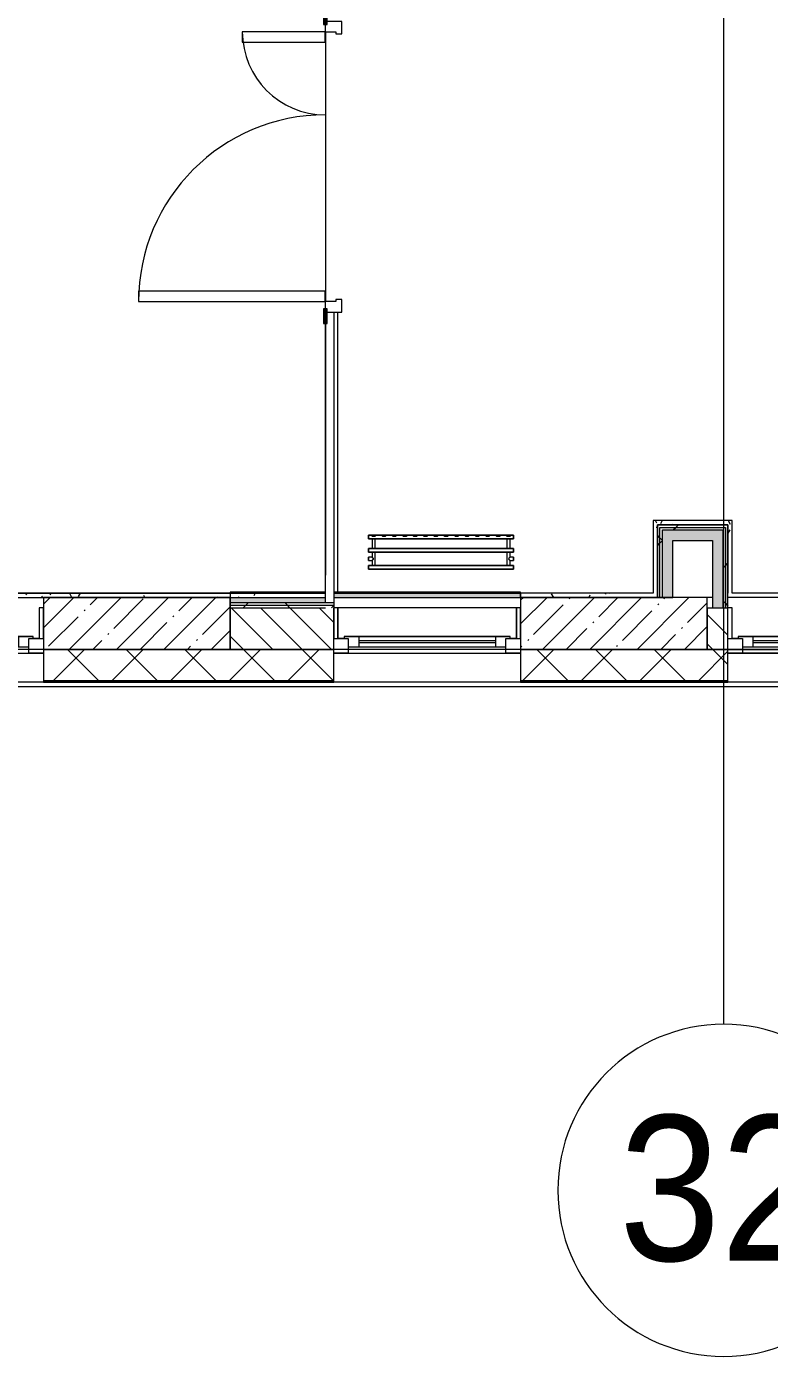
# Model space of a CAD drawing. Header units: millimetres. Extents: x -1113 to 415037, y -3642 to 354837.
# Drawn here: x 117914 to 121495, y -3642 to 2764 of the extents above; entities that cross this region are included whole.
import ezdxf

# ---------------------------------------------------------------- set-up
doc = ezdxf.new("R2010")
doc.units = ezdxf.units.MM
for name, color, linetype, lineweight, true_color in [('A-DOOR-1', 7, 'Continuous', 5, 0xc0c0c0), ('A-DOOR-FRAM-1', 7, 'Continuous', 5, 0xc0c0c0), ('A-WALL-1', 9, 'Continuous', 5, 0x808080), ('A-WALL-FNSH-1', 9, 'Continuous', 5, 0x808080), ('M-EQPM-1', 7, 'Continuous', 9, 0xb2b2b2)]:
    doc.layers.add(name, color=color, linetype=linetype, lineweight=lineweight, true_color=true_color)
for name, color, linetype, lineweight in [('A-FLOR', 7, 'Continuous', 9), ('A-GLAZ', 7, 'Continuous', 9), ('A-GLAZ-1', 7, 'Continuous', 5), ('A-WALL', 7, 'Continuous', 5), ('I-WALL', 7, 'Continuous', 5), ('S-COLS', 7, 'Continuous', 9), ('S-COLS-1', 7, 'Continuous', 5), ('Оси', 7, 'Continuous', 9), ('Оси-1', 7, 'Continuous', 20)]:
    doc.layers.add(name, color=color, linetype=linetype, lineweight=lineweight)
doc.styles.add('Arial', font='arial.ttf', dxfattribs={"width": 0.9, "height": 700})
pattern_1 = [(45, (64.7, -136.06), (-114.04925, 114.04925), []), (45, (178.75, -136.06), (-114.04925, 114.04925), [201.612, -40.322, 6.706, -33.617])]
pattern_2 = [(0, (64.7, -136.06), (243.84, 60.96), [20.117, -162.763, 20.117, -162.763, -975.36]), (0, (64.7, -136.06), (243.84, 60.96), [-365.76, 20.117, -345.643, 20.117, -162.763, -426.72]), (0, (64.7, -136.06), (243.84, 60.96), [-914.4, 20.117, -101.803, 20.117, -284.683]), (120, (156.14, -105.58), (-174.71291, 180.691634), [20.117, -162.763, 20.117, -162.763, -975.36]), (120, (156.14, -105.58), (-174.71291, 180.691634), [-365.76, 20.117, -345.643, 20.117, -162.763, -426.72]), (120, (156.14, -105.58), (-174.71291, 180.691634), [-914.4, 20.117, -101.803, 20.117, -284.683]), (240, (186.62, 16.34), (-69.12709, -241.651634), [20.117, -162.763, 20.117, -162.763, -975.36]), (240, (186.62, 16.34), (-69.12709, -241.651634), [-365.76, 20.117, -345.643, 20.117, -162.763, -426.72]), (240, (186.62, 16.34), (-69.12709, -241.651634), [-914.4, 20.117, -101.803, 20.117, -284.683])]
pattern_3 = [(45, (64.7, -136.06), (-212.132, 212.132), []), (135, (64.7, -136.06), (-212.132, -212.132), [])]

# ---------------------------------------------------------------- blocks, each defined once
blk = doc.blocks.new('120_Окно_СКБ_1Ст - 120_Окно_СКБ_1Ст 900х2500_h_ с форточкой-22876038-Объем проектирования 1 этажа')
at = {"layer": 'A-GLAZ'}
for p, q in [((-450, -127), (-450, -57)), ((-450, -57), (-380, -57)), ((-380, -57), (-380, -127)), ((380, -127), (380, -57)), ((380, -57), (450, -57)), ((450, -57), (450, -127)), ((-380, -127), (-450, -127)), ((-380, -127), (-400, -127)), ((-400, -127), (-400, -137)), ((380, -87), (-380, -87)), ((-380, -87), (-380, -127)), ((-330, -137), (-330, -87)), ((330, -137), (330, -87)), ((380, -127), (380, -87)), ((450, -127), (380, -127)), ((400, -127), (380, -127)), ((400, -137), (400, -127)), ((-400, -137), (400, -137)), ((400, -137), (-400, -137))]:
    blk.add_line(p, q, dxfattribs=at)
at = {"layer": 'A-GLAZ-1'}
for p, q in [((450, -57), (-450, -57)), ((-430, -127), (-400, -127)), ((-330, -107), (330, -107)), ((330, -117), (-330, -117)), ((400, -127), (430, -127))]:
    blk.add_line(p, q, dxfattribs=at)
blk = doc.blocks.new('120_Окно_СКБ_2Ст_Фрамуга сверху - 120_Окно_СКБ_2Ст_2300х2500_h_ ДОО-19727959-Объем проектирования 1 этажа')
at = {"layer": 'A-GLAZ'}
for p, q in [((-1150, -127), (-1150, -57)), ((-1150, -57), (-1080, -57)), ((-1080, -57), (-1080, -127)), ((520, -127), (520, -57)), ((520, -57), (590, -57)), ((590, -57), (590, -127)), ((1080, -127), (1080, -57)), ((1080, -57), (1150, -57)), ((1150, -57), (1150, -127)), ((-1080, -127), (-1150, -127)), ((-1080, -127), (-1100, -127)), ((-1100, -127), (-1100, -137)), ((520, -87), (-1080, -87)), ((-1080, -87), (-1080, -127)), ((-1030, -137), (-1030, -87)), ((470, -137), (470, -87)), ((520, -127), (520, -87)), ((590, -127), (520, -127)), ((540, -127), (520, -127)), ((540, -137), (540, -127)), ((590, -127), (570, -127)), ((570, -127), (570, -137)), ((1080, -87), (590, -87)), ((590, -87), (590, -127)), ((640, -137), (640, -87)), ((1030, -137), (1030, -87)), ((1080, -127), (1080, -87)), ((1150, -127), (1080, -127)), ((1100, -127), (1080, -127)), ((1100, -137), (1100, -127)), ((-1100, -137), (540, -137)), ((540, -137), (-1100, -137)), ((570, -137), (1100, -137)), ((1100, -137), (570, -137))]:
    blk.add_line(p, q, dxfattribs=at)
at = {"layer": 'A-GLAZ-1'}
for p, q in [((1150, -57), (-1150, -57)), ((-1080, -57), (1080, -57)), ((-1130, -127), (-1100, -127)), ((-1030, -107), (470, -107)), ((470, -117), (-1030, -117)), ((540, -127), (570, -127)), ((540, -127), (570, -127)), ((640, -107), (1030, -107)), ((1030, -117), (640, -117)), ((1100, -127), (1130, -127))]:
    blk.add_line(p, q, dxfattribs=at)
blk = doc.blocks.new('120_Окно_СКБ_1Ст - 120_Окно_СКБ_1Ст 900х2500_h_ с форточкой-V71-Объем проектирования 1 этажа')
at = {"layer": 'A-GLAZ'}
for p, q in [((-450, -127), (-450, -57)), ((-450, -57), (-380, -57)), ((-380, -57), (-380, -127)), ((380, -127), (380, -57)), ((380, -57), (450, -57)), ((450, -57), (450, -127)), ((-380, -127), (-450, -127)), ((-380, -127), (-400, -127)), ((-400, -127), (-400, -137)), ((380, -87), (-380, -87)), ((-380, -87), (-380, -127)), ((-330, -137), (-330, -87)), ((330, -137), (330, -87)), ((380, -127), (380, -87)), ((450, -127), (380, -127)), ((400, -127), (380, -127)), ((400, -137), (400, -127)), ((-400, -137), (400, -137)), ((400, -137), (-400, -137))]:
    blk.add_line(p, q, dxfattribs=at)
at = {"layer": 'A-GLAZ-1'}
for p, q in [((450, -57), (-450, -57)), ((-430, -127), (-400, -127)), ((-330, -107), (330, -107)), ((330, -117), (-330, -117)), ((400, -127), (430, -127))]:
    blk.add_line(p, q, dxfattribs=at)
blk = doc.blocks.new('110_Дверь_СКБ_2Ст - Д-5_п__в составе перегородки _не входит в спец__-32680960-Объем проектирования 1 этажа')
at = {"layer": 'A-DOOR-1'}
for p, q in [((-637.5, 900.5), (-637.5, 0.5)), ((-587.5, 900.5), (-637.5, 900.5)), ((-587.5, 0.5), (-587.5, 900.5)), ((662.5, 400.5), (612.5, 400.5)), ((612.5, 400.5), (612.5, 0.5)), ((662.5, 0.5), (662.5, 400.5)), ((-637.5, 0.5), (-587.5, 0.5)), ((612.5, 0.5), (662.5, 0.5))]:
    blk.add_line(p, q, dxfattribs=at)
for centre, radius, start, end in [((-637.5, 0.5), 900, 0, 90), ((662.5, 0.5), 400, 90, 180)]:
    blk.add_arc(centre, radius, start, end, dxfattribs=at)
at = {"layer": 'A-DOOR-FRAM-1'}
for p, q in [((-672.5, 8.5), (-742.5, 8.5)), ((-742.5, 8.5), (-742.5, 0.5)), ((-742.5, 0.5), (-672.5, 0.5)), ((-637.5, 0.5), (-687.5, 0.5)), ((-687.5, 0.5), (-687.5, -79.5)), ((-672.5, 0.5), (-687.5, 0.5)), ((-687.5, 0.5), (-687.5, -0.5)), ((-672.5, 0.5), (-672.5, 8.5)), ((-672.5, -0.5), (-672.5, 0.5)), ((-637.5, -49.5), (-637.5, 0.5)), ((662.5, 0.5), (662.5, -49.5)), ((712.5, 0.5), (662.5, 0.5)), ((767.5, 8.5), (697.5, 8.5)), ((697.5, 8.5), (697.5, 0.5)), ((712.5, 0.5), (697.5, 0.5)), ((697.5, 0.5), (697.5, -0.5)), ((697.5, 0.5), (767.5, 0.5)), ((712.5, -79.5), (712.5, 0.5)), ((712.5, -0.5), (712.5, 0.5)), ((767.5, 0.5), (767.5, 8.5)), ((-672.5, -0.5), (-742.5, -0.5)), ((-742.5, -0.5), (-742.5, -8.5)), ((-742.5, -8.5), (-672.5, -8.5)), ((-687.5, -0.5), (-672.5, -0.5)), ((-672.5, -8.5), (-672.5, -0.5)), ((-627.5, -49.5), (-637.5, -49.5)), ((-627.5, -79.5), (-627.5, -49.5)), ((662.5, -49.5), (652.5, -49.5)), ((652.5, -49.5), (652.5, -79.5)), ((697.5, -0.5), (712.5, -0.5)), ((767.5, -0.5), (697.5, -0.5)), ((697.5, -0.5), (697.5, -8.5)), ((697.5, -8.5), (767.5, -8.5)), ((767.5, -8.5), (767.5, -0.5)), ((-687.5, -79.5), (-627.5, -79.5)), ((652.5, -79.5), (712.5, -79.5))]:
    blk.add_line(p, q, dxfattribs=at)
blk = doc.blocks.new('radiator_prado_classic_z_tip_30_po exemplyaru - Classic Z Тип 30-300-V239-Объем проектирования 1 этажа')
at = {"layer": 'M-EQPM-1'}
for p, q in [((0, 228), (0, 210)), ((700, 228), (0, 228)), ((0, 210), (0, 228)), ((0, 228), (12.5, 228)), ((0, 210), (700, 210)), ((17.8, 210), (0, 210)), ((12.5, 228), (37.5, 228)), ((37.5, 228), (12.5, 228)), ((12.5, 228), (37.5, 228)), ((12.5, 228), (17.5, 223)), ((12.5, 228), (17.5, 223)), ((32.5, 223), (17.5, 223)), ((17.5, 223), (32.5, 223)), ((17.5, 210), (17.5, 164)), ((17.5, 210), (17.5, 164)), ((17.8, 210), (17.5, 210)), ((17.5, 210), (17.8, 210)), ((17.8, 210), (17.5, 210)), ((17.5, 210), (32.5, 210)), ((32.2, 210), (17.8, 210)), ((17.8, 210), (32.2, 210)), ((32.2, 210), (17.8, 210)), ((32.5, 210), (32.2, 210)), ((32.2, 210), (32.5, 210)), ((32.5, 210), (32.2, 210)), ((667.8, 210), (32.2, 210)), ((32.5, 223), (37.5, 228)), ((37.5, 228), (32.5, 223)), ((32.5, 164), (32.5, 210)), ((32.5, 164), (32.5, 210)), ((37.5, 228), (62.5, 228)), ((62.5, 228), (87.5, 228)), ((87.5, 228), (62.5, 228)), ((62.5, 228), (87.5, 228)), ((62.5, 228), (67.5, 223)), ((62.5, 228), (67.5, 223)), ((82.5, 223), (67.5, 223)), ((67.5, 223), (82.5, 223)), ((82.5, 223), (87.5, 228)), ((87.5, 228), (82.5, 223)), ((87.5, 228), (112.5, 228)), ((112.5, 228), (137.5, 228)), ((137.5, 228), (112.5, 228)), ((112.5, 228), (137.5, 228)), ((112.5, 228), (117.5, 223)), ((112.5, 228), (117.5, 223)), ((132.5, 223), (117.5, 223)), ((117.5, 223), (132.5, 223)), ((132.5, 223), (137.5, 228)), ((137.5, 228), (132.5, 223)), ((137.5, 228), (162.5, 228)), ((162.5, 228), (187.5, 228)), ((187.5, 228), (162.5, 228)), ((162.5, 228), (187.5, 228)), ((162.5, 228), (167.5, 223)), ((162.5, 228), (167.5, 223)), ((182.5, 223), (167.5, 223)), ((167.5, 223), (182.5, 223)), ((182.5, 223), (187.5, 228)), ((187.5, 228), (182.5, 223)), ((187.5, 228), (212.5, 228)), ((212.5, 228), (237.5, 228)), ((237.5, 228), (212.5, 228)), ((212.5, 228), (237.5, 228)), ((212.5, 228), (217.5, 223)), ((212.5, 228), (217.5, 223)), ((232.5, 223), (217.5, 223)), ((217.5, 223), (232.5, 223)), ((232.5, 223), (237.5, 228)), ((237.5, 228), (232.5, 223)), ((237.5, 228), (262.5, 228)), ((262.5, 228), (287.5, 228)), ((287.5, 228), (262.5, 228)), ((262.5, 228), (287.5, 228)), ((262.5, 228), (267.5, 223)), ((262.5, 228), (267.5, 223)), ((282.5, 223), (267.5, 223)), ((267.5, 223), (282.5, 223)), ((282.5, 223), (287.5, 228)), ((287.5, 228), (282.5, 223)), ((287.5, 228), (312.5, 228)), ((312.5, 228), (337.5, 228)), ((337.5, 228), (312.5, 228)), ((312.5, 228), (337.5, 228)), ((312.5, 228), (317.5, 223)), ((312.5, 228), (317.5, 223)), ((332.5, 223), (317.5, 223)), ((317.5, 223), (332.5, 223)), ((332.5, 223), (337.5, 228)), ((337.5, 228), (332.5, 223)), ((337.5, 228), (362.5, 228)), ((362.5, 228), (387.5, 228)), ((387.5, 228), (362.5, 228)), ((362.5, 228), (387.5, 228)), ((362.5, 228), (367.5, 223)), ((362.5, 228), (367.5, 223)), ((382.5, 223), (367.5, 223)), ((367.5, 223), (382.5, 223)), ((382.5, 223), (387.5, 228)), ((387.5, 228), (382.5, 223)), ((387.5, 228), (412.5, 228)), ((412.5, 228), (437.5, 228)), ((437.5, 228), (412.5, 228)), ((412.5, 228), (437.5, 228)), ((412.5, 228), (417.5, 223)), ((412.5, 228), (417.5, 223)), ((432.5, 223), (417.5, 223)), ((417.5, 223), (432.5, 223)), ((432.5, 223), (437.5, 228)), ((437.5, 228), (432.5, 223)), ((437.5, 228), (462.5, 228)), ((462.5, 228), (487.5, 228)), ((487.5, 228), (462.5, 228)), ((462.5, 228), (487.5, 228)), ((462.5, 228), (467.5, 223)), ((462.5, 228), (467.5, 223)), ((482.5, 223), (467.5, 223)), ((467.5, 223), (482.5, 223)), ((482.5, 223), (487.5, 228)), ((487.5, 228), (482.5, 223)), ((487.5, 228), (512.5, 228)), ((512.5, 228), (537.5, 228)), ((537.5, 228), (512.5, 228)), ((512.5, 228), (537.5, 228)), ((512.5, 228), (517.5, 223)), ((512.5, 228), (517.5, 223)), ((532.5, 223), (517.5, 223)), ((517.5, 223), (532.5, 223)), ((532.5, 223), (537.5, 228)), ((537.5, 228), (532.5, 223)), ((537.5, 228), (562.5, 228)), ((562.5, 228), (587.5, 228)), ((587.5, 228), (562.5, 228)), ((562.5, 228), (587.5, 228)), ((562.5, 228), (567.5, 223)), ((562.5, 228), (567.5, 223)), ((582.5, 223), (567.5, 223)), ((567.5, 223), (582.5, 223)), ((582.5, 223), (587.5, 228)), ((587.5, 228), (582.5, 223)), ((587.5, 228), (611.6, 228)), ((612.5, 228), (637.5, 228)), ((637.5, 228), (612.5, 228)), ((612.5, 228), (637.5, 228)), ((612.5, 228), (617.5, 223)), ((612.5, 228), (617.5, 223)), ((632.5, 223), (617.5, 223)), ((617.5, 223), (632.5, 223)), ((632.5, 223), (637.5, 228)), ((637.5, 228), (632.5, 223)), ((637.5, 228), (662.5, 228)), ((662.5, 228), (687.5, 228)), ((687.5, 228), (662.5, 228)), ((662.5, 228), (687.5, 228)), ((662.5, 228), (667.5, 223)), ((662.5, 228), (667.5, 223)), ((682.5, 223), (667.5, 223)), ((667.5, 223), (682.5, 223)), ((667.5, 210), (667.5, 164)), ((667.5, 210), (667.5, 164)), ((667.8, 210), (667.5, 210)), ((667.5, 210), (682.5, 210)), ((667.8, 210), (667.5, 210)), ((667.5, 210), (667.8, 210)), ((682.2, 210), (667.8, 210)), ((682.2, 210), (667.8, 210)), ((667.8, 210), (682.2, 210)), ((682.5, 210), (682.2, 210)), ((682.5, 210), (682.2, 210)), ((682.2, 210), (682.5, 210)), ((700, 210), (682.2, 210)), ((682.5, 223), (687.5, 228)), ((687.5, 228), (682.5, 223)), ((682.5, 164), (682.5, 210)), ((682.5, 164), (682.5, 210)), ((687.5, 228), (700, 228)), ((700, 210), (700, 228)), ((700, 228), (700, 210)), ((700, 164), (0, 164)), ((0, 164), (0, 146)), ((0, 146), (0, 164)), ((0, 164), (17.8, 164)), ((0, 146), (700, 146)), ((18.5, 146), (0, 146)), ((17.8, 164), (17.5, 164)), ((17.5, 164), (17.8, 164)), ((17.8, 164), (17.5, 164)), ((17.5, 164), (32.5, 164)), ((17.5, 146), (17.5, 121.5)), ((17.5, 146), (17.5, 121.5)), ((17.5, 146), (18.5, 146)), ((18.5, 146), (17.5, 146)), ((17.5, 146), (18.5, 146)), ((32.5, 146), (17.5, 146)), ((32.2, 164), (17.8, 164)), ((17.8, 164), (32.2, 164)), ((32.2, 164), (17.8, 164)), ((18.5, 146), (32.2, 146)), ((32.2, 146), (18.5, 146)), ((18.5, 146), (32.2, 146)), ((32.5, 164), (32.2, 164)), ((32.2, 164), (32.5, 164)), ((32.5, 164), (32.2, 164)), ((32.2, 164), (667.8, 164)), ((32.2, 146), (32.5, 146)), ((32.5, 146), (32.2, 146)), ((32.2, 146), (32.5, 146)), ((667.8, 146), (32.2, 146)), ((32.5, 82), (32.5, 146)), ((32.5, 82), (32.5, 146)), ((667.8, 164), (667.5, 164)), ((667.5, 164), (682.5, 164)), ((667.8, 164), (667.5, 164)), ((667.5, 164), (667.8, 164)), ((667.5, 146), (667.5, 82)), ((667.5, 146), (667.5, 82)), ((667.5, 146), (667.8, 146)), ((682.5, 146), (667.5, 146)), ((667.5, 146), (667.8, 146)), ((667.8, 146), (667.5, 146)), ((682.2, 164), (667.8, 164)), ((682.2, 164), (667.8, 164)), ((667.8, 164), (682.2, 164)), ((667.8, 146), (681.5, 146)), ((667.8, 146), (681.5, 146)), ((681.5, 146), (667.8, 146)), ((681.5, 146), (682.5, 146)), ((681.5, 146), (682.5, 146)), ((682.5, 146), (681.5, 146)), ((700, 146), (681.5, 146)), ((682.5, 164), (682.2, 164)), ((682.5, 164), (682.2, 164)), ((682.2, 164), (682.5, 164)), ((682.2, 164), (700, 164)), ((682.5, 121.5), (682.5, 146)), ((682.5, 121.5), (682.5, 146)), ((700, 146), (700, 164)), ((700, 164), (700, 146)), ((17.5, 121.5), (0, 121.5)), ((17.5, 121.5), (0, 121.5)), ((0, 121.5), (0, 120.5)), ((0, 106.5), (0, 121.5)), ((0, 120.5), (0, 107.5)), ((0, 120.5), (0, 119.3)), ((0, 114), (0, 120.5)), ((0, 120.5), (0, 120.5)), ((0, 119.3), (0, 117.8)), ((0, 117.8), (0, 114)), ((0, 114), (0, 110.3)), ((0, 107.5), (0, 114)), ((0, 110.3), (0, 108.7)), ((0, 108.7), (0, 107.5)), ((0, 107.5), (0, 106.5)), ((0, 107.5), (0, 107.5)), ((0, 106.5), (17.5, 106.5)), ((0, 106.5), (17.5, 106.5)), ((700, 82), (0, 82)), ((0, 82), (0, 64)), ((0, 64), (0, 82)), ((0, 82), (18.5, 82)), ((17.5, 106.5), (17.5, 82)), ((17.5, 106.5), (17.5, 82)), ((18.5, 82), (17.5, 82)), ((17.5, 82), (18.5, 82)), ((18.5, 82), (17.5, 82)), ((17.5, 82), (32.5, 82)), ((32.2, 82), (18.5, 82)), ((18.5, 82), (32.2, 82)), ((32.2, 82), (18.5, 82)), ((32.5, 82), (32.2, 82)), ((32.2, 82), (32.5, 82)), ((32.5, 82), (32.2, 82)), ((32.2, 82), (667.8, 82)), ((667.8, 82), (667.5, 82)), ((667.5, 82), (682.5, 82)), ((667.8, 82), (667.5, 82)), ((667.5, 82), (667.8, 82)), ((681.5, 82), (667.8, 82)), ((681.5, 82), (667.8, 82)), ((667.8, 82), (681.5, 82)), ((682.5, 82), (681.5, 82)), ((682.5, 82), (681.5, 82)), ((681.5, 82), (682.5, 82)), ((681.5, 82), (700, 82)), ((700, 121.5), (682.5, 121.5)), ((700, 121.5), (682.5, 121.5)), ((682.5, 82), (682.5, 106.5)), ((682.5, 106.5), (700, 106.5)), ((682.5, 82), (682.5, 106.5)), ((682.5, 106.5), (700, 106.5)), ((700, 121.5), (700, 106.5)), ((700, 120.5), (700, 121.5)), ((700, 121.5), (700, 120.5)), ((700, 120.5), (700, 121.5)), ((700, 107.5), (700, 120.5)), ((700, 120.5), (700, 107.5)), ((700, 107.5), (700, 120.5)), ((700, 106.5), (700, 107.5)), ((700, 107.5), (700, 106.5)), ((700, 106.5), (700, 107.5)), ((700, 64), (700, 82)), ((700, 82), (700, 64)), ((700, 64), (0, 64)), ((0, 64), (700, 64))]:
    blk.add_line(p, q, dxfattribs=at)
for points, knots in [([(18.5, 120.5), (18.4, 120.6), (18.3, 120.7), (18.1, 120.9), (17.9, 121.1), (17.8, 121.2), (17.7, 121.3), (17.5, 121.5), (17.5, 121.5), (17.5, 121.5)], [0.7142857, 0.7142857, 0.7142857, 0.7142857, 0.75, 0.7857143, 0.8214286, 0.8571429, 0.8928571, 0.9285714, 1, 1, 1, 1]), ([(17.5, 121.5), (17.5, 121.5), (17.5, 121.5), (17.7, 121.3), (17.8, 121.2), (17.9, 121.1), (18.1, 120.9), (18.3, 120.7), (18.4, 120.6), (18.5, 120.5)], [0, 0, 0, 0, 0.0714286, 0.1071429, 0.1428571, 0.1785714, 0.2142857, 0.25, 0.2857143, 0.2857143, 0.2857143, 0.2857143]), ([(17.5, 121.5), (17.5, 121.5), (17.5, 121.5), (17.7, 121.3), (17.8, 121.2), (17.9, 121.1), (18.1, 120.9), (18.3, 120.7), (18.4, 120.6), (18.5, 120.5)], [0, 0, 0, 0, 0.0714286, 0.1071429, 0.1428571, 0.1785714, 0.2142857, 0.25, 0.2857143, 0.2857143, 0.2857143, 0.2857143]), ([(25, 114), (24.5, 114.5), (23.6, 115.4), (22.4, 116.6), (21.6, 117.4), (21.1, 117.9), (20.8, 118.2), (20.5, 118.5), (20.2, 118.8), (19.8, 119.1), (19.6, 119.4), (19.3, 119.7), (19, 120), (18.7, 120.3), (18.5, 120.5), (18.3, 120.7), (18.1, 120.9), (17.9, 121.1), (17.8, 121.2), (17.7, 121.3), (17.5, 121.5), (17.5, 121.5), (17.5, 121.5)], [0, 0, 0, 0, 0.142857, 0.285714, 0.357143, 0.392857, 0.428571, 0.464286, 0.5, 0.535714, 0.571429, 0.607143, 0.642857, 0.678571, 0.714286, 0.75, 0.785714, 0.821429, 0.857143, 0.892857, 0.928571, 1, 1, 1, 1]), ([(17.5, 106.5), (17.5, 106.5), (17.5, 106.5), (17.7, 106.7), (17.8, 106.8), (17.9, 106.9), (18.1, 107.1), (18.3, 107.3), (18.5, 107.5), (18.7, 107.7), (19, 108), (19.3, 108.3), (19.6, 108.6), (19.8, 108.9), (20.3, 109.3), (20.7, 109.7), (21.1, 110.1), (21.6, 110.6), (22.4, 111.4), (23.6, 112.6), (24.5, 113.5), (25, 114)], [0, 0, 0, 0, 0.071429, 0.107143, 0.142857, 0.178571, 0.214286, 0.25, 0.285714, 0.321429, 0.357143, 0.392857, 0.428571, 0.464286, 0.5, 0.571429, 0.607143, 0.642857, 0.714286, 0.857143, 1, 1, 1, 1]), ([(17.5, 106.5), (17.5, 106.5), (17.5, 106.5), (17.7, 106.7), (17.8, 106.8), (17.9, 106.9), (18.1, 107.1), (18.3, 107.3), (18.4, 107.4), (18.5, 107.5)], [0, 0, 0, 0, 0.0714286, 0.1071429, 0.1428571, 0.1785714, 0.2142857, 0.25, 0.2857143, 0.2857143, 0.2857143, 0.2857143]), ([(18.5, 107.5), (18.4, 107.4), (18.3, 107.3), (18.1, 107.1), (17.9, 106.9), (17.8, 106.8), (17.7, 106.7), (17.5, 106.5), (17.5, 106.5), (17.5, 106.5)], [0.7142857, 0.7142857, 0.7142857, 0.7142857, 0.75, 0.7857143, 0.8214286, 0.8571429, 0.8928571, 0.9285714, 1, 1, 1, 1]), ([(18.5, 107.5), (18.4, 107.4), (18.3, 107.3), (18.1, 107.1), (17.9, 106.9), (17.8, 106.8), (17.7, 106.7), (17.5, 106.5), (17.5, 106.5), (17.5, 106.5)], [0.7142857, 0.7142857, 0.7142857, 0.7142857, 0.75, 0.7857143, 0.8214286, 0.8571429, 0.8928571, 0.9285714, 1, 1, 1, 1]), ([(22.1, 116.9), (21.9, 117.1), (21.6, 117.4), (21.1, 117.9), (20.8, 118.2), (20.5, 118.5), (20.2, 118.8), (19.9, 119.2), (19.7, 119.3), (19.6, 119.4)], [0.2857143, 0.2857143, 0.2857143, 0.2857143, 0.3571429, 0.3928571, 0.4285714, 0.4642857, 0.5, 0.5357143, 0.5714286, 0.5714286, 0.5714286, 0.5714286]), ([(19.6, 119.4), (19.7, 119.3), (19.9, 119.2), (20.3, 118.7), (20.7, 118.3), (21.1, 117.9), (21.6, 117.4), (21.9, 117.1), (22.1, 116.9)], [0.4285714, 0.4285714, 0.4285714, 0.4285714, 0.4642857, 0.5, 0.5714286, 0.6071429, 0.6428571, 0.7142857, 0.7142857, 0.7142857, 0.7142857]), ([(19.6, 119.4), (19.7, 119.3), (19.8, 119.1), (20.3, 118.7), (20.7, 118.3), (21.1, 117.9), (21.6, 117.4), (21.9, 117.1), (22.1, 116.9)], [0.4285714, 0.4285714, 0.4285714, 0.4285714, 0.4642857, 0.5, 0.5714286, 0.6071429, 0.6428571, 0.7142857, 0.7142857, 0.7142857, 0.7142857]), ([(19.6, 108.6), (19.7, 108.7), (19.9, 108.8), (20.3, 109.3), (20.7, 109.7), (21.1, 110.1), (21.6, 110.6), (21.9, 110.9), (22.1, 111.1)], [0.4285714, 0.4285714, 0.4285714, 0.4285714, 0.4642857, 0.5, 0.5714286, 0.6071429, 0.6428571, 0.7142857, 0.7142857, 0.7142857, 0.7142857]), ([(22.1, 111.1), (21.9, 110.9), (21.6, 110.6), (21.1, 110.1), (20.8, 109.8), (20.5, 109.5), (20.2, 109.2), (19.9, 108.8), (19.7, 108.7), (19.6, 108.6)], [0.2857143, 0.2857143, 0.2857143, 0.2857143, 0.3571429, 0.3928571, 0.4285714, 0.4642857, 0.5, 0.5357143, 0.5714286, 0.5714286, 0.5714286, 0.5714286]), ([(22.1, 111.1), (21.9, 110.9), (21.6, 110.6), (21.1, 110.1), (20.8, 109.8), (20.5, 109.5), (20.2, 109.2), (19.8, 108.9), (19.7, 108.7), (19.6, 108.6)], [0.2857143, 0.2857143, 0.2857143, 0.2857143, 0.3571429, 0.3928571, 0.4285714, 0.4642857, 0.5, 0.5357143, 0.5714286, 0.5714286, 0.5714286, 0.5714286]), ([(675, 114), (675.5, 114.5), (676.4, 115.4), (677.6, 116.6), (678.4, 117.4), (678.9, 117.9), (679.2, 118.2), (679.5, 118.5), (679.8, 118.8), (680.1, 119.2), (680.4, 119.4), (680.7, 119.7), (681, 120), (681.3, 120.3), (681.5, 120.5), (681.7, 120.7), (681.9, 120.9), (682.1, 121.1), (682.2, 121.2), (682.3, 121.3), (682.5, 121.5), (682.5, 121.5), (682.5, 121.5)], [0, 0, 0, 0, 0.142857, 0.285714, 0.357143, 0.392857, 0.428571, 0.464286, 0.5, 0.535714, 0.571429, 0.607143, 0.642857, 0.678571, 0.714286, 0.75, 0.785714, 0.821429, 0.857143, 0.892857, 0.928571, 1, 1, 1, 1]), ([(682.5, 106.5), (682.5, 106.5), (682.5, 106.5), (682.3, 106.7), (682.2, 106.8), (682.1, 106.9), (681.9, 107.1), (681.7, 107.3), (681.5, 107.5), (681.3, 107.7), (681, 108), (680.7, 108.3), (680.4, 108.6), (680.1, 108.8), (679.7, 109.3), (679.3, 109.7), (678.9, 110.1), (678.4, 110.6), (677.6, 111.4), (676.4, 112.6), (675.5, 113.5), (675, 114)], [0, 0, 0, 0, 0.071429, 0.107143, 0.142857, 0.178571, 0.214286, 0.25, 0.285714, 0.321429, 0.357143, 0.392857, 0.428571, 0.464286, 0.5, 0.571429, 0.607143, 0.642857, 0.714286, 0.857143, 1, 1, 1, 1]), ([(680.4, 119.4), (680.3, 119.3), (680.1, 119.2), (679.7, 118.7), (679.3, 118.3), (678.9, 117.9), (678.4, 117.4), (678.1, 117.1), (677.9, 116.9)], [0.4285714, 0.4285714, 0.4285714, 0.4285714, 0.4642857, 0.5, 0.5714286, 0.6071429, 0.6428571, 0.7142857, 0.7142857, 0.7142857, 0.7142857]), ([(680.4, 119.4), (680.3, 119.3), (680.1, 119.2), (679.7, 118.7), (679.3, 118.3), (678.9, 117.9), (678.4, 117.4), (678.1, 117.1), (677.9, 116.9)], [0.4285714, 0.4285714, 0.4285714, 0.4285714, 0.4642857, 0.5, 0.5714286, 0.6071429, 0.6428571, 0.7142857, 0.7142857, 0.7142857, 0.7142857]), ([(677.9, 116.9), (678.1, 117.1), (678.4, 117.4), (678.9, 117.9), (679.2, 118.2), (679.5, 118.5), (679.8, 118.8), (680.1, 119.2), (680.3, 119.3), (680.4, 119.4)], [0.2857143, 0.2857143, 0.2857143, 0.2857143, 0.3571429, 0.3928571, 0.4285714, 0.4642857, 0.5, 0.5357143, 0.5714286, 0.5714286, 0.5714286, 0.5714286]), ([(677.9, 111.1), (678.1, 110.9), (678.4, 110.6), (678.9, 110.1), (679.2, 109.8), (679.5, 109.5), (679.8, 109.2), (680.1, 108.8), (680.3, 108.7), (680.4, 108.6)], [0.2857143, 0.2857143, 0.2857143, 0.2857143, 0.3571429, 0.3928571, 0.4285714, 0.4642857, 0.5, 0.5357143, 0.5714286, 0.5714286, 0.5714286, 0.5714286]), ([(677.9, 111.1), (678.1, 110.9), (678.4, 110.6), (678.9, 110.1), (679.2, 109.8), (679.5, 109.5), (679.8, 109.2), (680.1, 108.8), (680.3, 108.7), (680.4, 108.6)], [0.2857143, 0.2857143, 0.2857143, 0.2857143, 0.3571429, 0.3928571, 0.4285714, 0.4642857, 0.5, 0.5357143, 0.5714286, 0.5714286, 0.5714286, 0.5714286]), ([(680.4, 108.6), (680.3, 108.7), (680.1, 108.8), (679.7, 109.3), (679.3, 109.7), (678.9, 110.1), (678.4, 110.6), (678.1, 110.9), (677.9, 111.1)], [0.4285714, 0.4285714, 0.4285714, 0.4285714, 0.4642857, 0.5, 0.5714286, 0.6071429, 0.6428571, 0.7142857, 0.7142857, 0.7142857, 0.7142857]), ([(682.5, 121.5), (682.5, 121.5), (682.5, 121.5), (682.3, 121.3), (682.2, 121.2), (682.1, 121.1), (681.9, 120.9), (681.7, 120.7), (681.6, 120.6), (681.5, 120.5)], [0, 0, 0, 0, 0.0714286, 0.1071429, 0.1428571, 0.1785714, 0.2142857, 0.25, 0.2857143, 0.2857143, 0.2857143, 0.2857143]), ([(682.5, 121.5), (682.5, 121.5), (682.5, 121.5), (682.3, 121.3), (682.2, 121.2), (682.1, 121.1), (681.9, 120.9), (681.7, 120.7), (681.6, 120.6), (681.5, 120.5)], [0, 0, 0, 0, 0.0714286, 0.1071429, 0.1428571, 0.1785714, 0.2142857, 0.25, 0.2857143, 0.2857143, 0.2857143, 0.2857143]), ([(681.5, 120.5), (681.6, 120.6), (681.7, 120.7), (681.9, 120.9), (682.1, 121.1), (682.2, 121.2), (682.3, 121.3), (682.5, 121.5), (682.5, 121.5), (682.5, 121.5)], [0.7142857, 0.7142857, 0.7142857, 0.7142857, 0.75, 0.7857143, 0.8214286, 0.8571429, 0.8928571, 0.9285714, 1, 1, 1, 1]), ([(681.5, 107.5), (681.6, 107.4), (681.7, 107.3), (681.9, 107.1), (682.1, 106.9), (682.2, 106.8), (682.3, 106.7), (682.5, 106.5), (682.5, 106.5), (682.5, 106.5)], [0.7142857, 0.7142857, 0.7142857, 0.7142857, 0.75, 0.7857143, 0.8214286, 0.8571429, 0.8928571, 0.9285714, 1, 1, 1, 1]), ([(681.5, 107.5), (681.6, 107.4), (681.7, 107.3), (681.9, 107.1), (682.1, 106.9), (682.2, 106.8), (682.3, 106.7), (682.5, 106.5), (682.5, 106.5), (682.5, 106.5)], [0.7142857, 0.7142857, 0.7142857, 0.7142857, 0.75, 0.7857143, 0.8214286, 0.8571429, 0.8928571, 0.9285714, 1, 1, 1, 1]), ([(682.5, 106.5), (682.5, 106.5), (682.5, 106.5), (682.3, 106.7), (682.2, 106.8), (682.1, 106.9), (681.9, 107.1), (681.7, 107.3), (681.6, 107.4), (681.5, 107.5)], [0, 0, 0, 0, 0.0714286, 0.1071429, 0.1428571, 0.1785714, 0.2142857, 0.25, 0.2857143, 0.2857143, 0.2857143, 0.2857143])]:
    blk.add_open_spline(points, degree=3, knots=knots, dxfattribs=at)
for points in [[(19.6, 119.4), (19.5, 119.5), (19.3, 119.7), (19, 120), (18.7, 120.3), (18.6, 120.4), (18.5, 120.5)], [(18.5, 120.5), (18.6, 120.4), (18.7, 120.3), (19, 120), (19.3, 119.7), (19.5, 119.5), (19.6, 119.4)], [(18.5, 120.5), (18.6, 120.4), (18.7, 120.3), (19, 120), (19.3, 119.7), (19.5, 119.5), (19.6, 119.4)], [(18.5, 107.5), (18.6, 107.6), (18.7, 107.7), (19, 108), (19.3, 108.3), (19.5, 108.5), (19.6, 108.6)], [(19.6, 108.6), (19.5, 108.5), (19.3, 108.3), (19, 108), (18.7, 107.7), (18.6, 107.6), (18.5, 107.5)], [(19.6, 108.6), (19.5, 108.5), (19.3, 108.3), (19, 108), (18.7, 107.7), (18.6, 107.6), (18.5, 107.5)], [(25, 114), (24.5, 114.5), (23.6, 115.4), (22.6, 116.4), (22.1, 116.9)], [(22.1, 116.9), (22.6, 116.4), (23.6, 115.4), (24.5, 114.5), (25, 114)], [(22.1, 116.9), (22.6, 116.4), (23.6, 115.4), (24.5, 114.5), (25, 114)], [(22.1, 111.1), (22.6, 111.6), (23.6, 112.6), (24.5, 113.5), (25, 114)], [(25, 114), (24.5, 113.5), (23.6, 112.6), (22.6, 111.6), (22.1, 111.1)], [(25, 114), (24.5, 113.5), (23.6, 112.6), (22.6, 111.6), (22.1, 111.1)], [(677.9, 116.9), (677.4, 116.4), (676.4, 115.4), (675.5, 114.5), (675, 114)], [(677.9, 116.9), (677.4, 116.4), (676.4, 115.4), (675.5, 114.5), (675, 114)], [(675, 114), (675.5, 114.5), (676.4, 115.4), (677.4, 116.4), (677.9, 116.9)], [(675, 114), (675.5, 113.5), (676.4, 112.6), (677.4, 111.6), (677.9, 111.1)], [(675, 114), (675.5, 113.5), (676.4, 112.6), (677.4, 111.6), (677.9, 111.1)], [(677.9, 111.1), (677.4, 111.6), (676.4, 112.6), (675.5, 113.5), (675, 114)], [(681.5, 120.5), (681.4, 120.4), (681.3, 120.3), (681, 120), (680.7, 119.7), (680.5, 119.5), (680.4, 119.4)], [(681.5, 120.5), (681.4, 120.4), (681.3, 120.3), (681, 120), (680.7, 119.7), (680.5, 119.5), (680.4, 119.4)], [(680.4, 119.4), (680.5, 119.5), (680.7, 119.7), (681, 120), (681.3, 120.3), (681.4, 120.4), (681.5, 120.5)], [(680.4, 108.6), (680.5, 108.5), (680.7, 108.3), (681, 108), (681.3, 107.7), (681.4, 107.6), (681.5, 107.5)], [(680.4, 108.6), (680.5, 108.5), (680.7, 108.3), (681, 108), (681.3, 107.7), (681.4, 107.6), (681.5, 107.5)], [(681.5, 107.5), (681.4, 107.6), (681.3, 107.7), (681, 108), (680.7, 108.3), (680.5, 108.5), (680.4, 108.6)]]:
    blk.add_open_spline(points, degree=3, dxfattribs=at)
blk = doc.blocks.new('Ось сетки - D8-29747960-Объем проектирования 1 этажа')
at = {"layer": 'Оси-1'}
for start, end in [(360, 180), (180, 360)]:
    blk.add_arc((0, 0), 4, start, end, dxfattribs=at)

msp = doc.modelspace()

# ---------------------------------------------------------------- hatches: boundary and pattern name
at = {"layer": 'A-WALL'}
h = msp.add_hatch(dxfattribs=at)
h.set_pattern_fill('FP_2', color=256, style=0, pattern_type=2)
h.set_pattern_definition([(135, (64.7, -136.06), (-70.71068, -70.71068), [])])
h.paths.add_polyline_path([(110794.7, -236.1), (111694.7, -236.1), (111694.7, -36.1), (110794.7, -36.1), (110794.7, -191.1)])
h.paths.add_polyline_path([(119394.7, -236.1), (119394.7, -36.1), (118894.7, -36.1), (118894.7, -236.1)])
h.paths.add_polyline_path([(117094.7, -236.1), (117094.7, -36.1), (116044.7, -36.1), (116044.7, -236.1)])
h.paths.add_polyline_path([(113494.7, -236.1), (113744.7, -236.1), (113744.7, -36.1), (113494.7, -36.1), (113494.7, -143.3)])
h.paths.add_polyline_path([(91994.7, -236.1), (92794.7, -236.1), (92794.7, -36.1), (91994.7, -36.1), (91994.7, -204.5)])
h.paths.add_polyline_path([(94594.7, -236.1), (94844.7, -236.1), (94844.7, -36.1), (94594.7, -36.1), (94594.7, -143.3)])
h.paths.add_polyline_path([(97169.7, -236.1), (98169.7, -236.1), (98169.7, -36.1), (97169.7, -36.1), (97169.7, -143.3)])
h.paths.add_polyline_path([(123794.7, -236.1), (123794.7, -36.1), (123594.7, -36.1), (123594.7, -236.1)])
h.paths.add_polyline_path([(109719.7, -236.1), (109894.7, -236.1), (109894.7, -36.1), (109544.7, -36.1), (109544.7, -236.1), (109634.7, -236.1)])
h.paths.add_polyline_path([(121194.7, -236.1), (121294.7, -236.1), (121294.7, -36.1), (121194.7, -36.1), (121194.7, -147)])
h.paths.add_polyline_path([(100894.7, -236.1), (101794.7, -236.1), (101794.7, -36.1), (100894.7, -36.1), (100894.7, -143.3)])
h.paths.add_polyline_path([(102694.7, -236.1), (102944.7, -236.1), (102944.7, -36.1), (102694.7, -36.1), (102694.7, -143.3)])
h.paths.add_polyline_path([(105244.7, -236.1), (106294.7, -236.1), (106294.7, -36.1), (105244.7, -36.1), (105244.7, -163.9)])
h = msp.add_hatch(dxfattribs=at)
h.set_pattern_fill('FP_24', color=256, style=0, pattern_type=2)
h.set_pattern_definition([(45, (64.7, -136.06), (-141.42136, 141.42136), []), (135, (64.7, -136.06), (-141.42136, -141.42136), [])])
h.paths.add_polyline_path([(89274.7, -386.1), (91094.7, -386.1), (91094.7, -236.1), (89274.7, -236.1)])
h.paths.add_polyline_path([(123594.7, -386.1), (125144.7, -386.1), (125144.7, -236.1), (123594.7, -236.1), (123594.7, -254.1)])
h.paths.add_polyline_path([(121194.7, -386.1), (121294.7, -386.1), (121294.7, -236.1), (120294.7, -236.1), (120294.7, -386.1)])
h.paths.add_polyline_path([(116044.7, -386.1), (117094.7, -386.1), (117094.7, -236.1), (116044.7, -236.1)])
h.paths.add_polyline_path([(117994.7, -386.1), (119394.7, -386.1), (119394.7, -236.1), (117994.7, -236.1)])
h.paths.add_polyline_path([(113744.7, -386.1), (113744.7, -236.1), (112594.7, -236.1), (112594.7, -386.1), (113494.7, -386.1)])
h.paths.add_polyline_path([(109544.7, -386.1), (109894.7, -386.1), (109894.7, -236.1), (109544.7, -236.1)])
h.paths.add_polyline_path([(110794.7, -386.1), (111694.7, -386.1), (111694.7, -236.1), (110794.7, -236.1)])
h.paths.add_polyline_path([(107194.7, -386.1), (108094.7, -386.1), (108094.7, -236.1), (107194.7, -236.1)])
h.paths.add_polyline_path([(105244.7, -386.1), (106294.7, -386.1), (106294.7, -236.1), (105244.7, -236.1)])
h.paths.add_polyline_path([(100894.7, -386.1), (102944.7, -386.1), (102944.7, -236.1), (100894.7, -236.1), (100894.7, -346.6)])
h.paths.add_polyline_path([(99094.7, -386.1), (99994.7, -386.1), (99994.7, -236.1), (99094.7, -236.1), (99094.7, -329.3)])
h.paths.add_polyline_path([(97144.7, -386.1), (98194.7, -386.1), (98194.7, -236.1), (97144.7, -236.1), (97144.7, -310.5)])
h.paths.add_polyline_path([(94642.8, -386.1), (94844.7, -386.1), (94844.7, -236.1), (93694.7, -236.1), (93694.7, -386.1)])
h.paths.add_polyline_path([(92794.7, -386.1), (92794.7, -236.1), (91994.7, -236.1), (91994.7, -386.1), (92579.8, -386.1)])
at = {"layer": 'I-WALL'}
h = msp.add_hatch(dxfattribs=at)
h.set_pattern_fill('FP_191', color=256, style=0, pattern_type=2)
h.set_pattern_definition(pattern_2)
h.paths.add_polyline_path([(120954.7, 33.9), (120954.7, 383.9), (120934.7, 383.9), (120934.7, 33.9), (120946.9, 33.9)])
h = msp.add_hatch(dxfattribs=at)
h.set_pattern_fill('FP_191', color=256, style=0, pattern_type=2)
h.set_pattern_definition(pattern_2)
h.paths.add_polyline_path([(120954.7, 363.9), (121314.7, 363.9), (121314.7, 383.9), (120954.7, 383.9)])
h = msp.add_hatch(dxfattribs=at)
h.set_pattern_fill('FP_192', color=256, style=0, pattern_type=2)
h.set_pattern_definition(pattern_3)
h.paths.add_polyline_path([(121219.7, 351.4), (121282.2, 351.4), (121281.8, 363.9), (120954.7, 363.9), (120954.7, 351.4), (121204.8, 351.4)])
h = msp.add_hatch(dxfattribs=at)
h.set_pattern_fill('FP_192', color=256, style=0, pattern_type=2)
h.set_pattern_definition(pattern_3)
h.paths.add_polyline_path([(120967.2, 13.9), (120967.2, 351.4), (120954.7, 351.4), (120954.7, 13.9)])
h = msp.add_hatch(dxfattribs=at)
h.set_pattern_fill('FP_192', color=256, style=0, pattern_type=2)
h.set_pattern_definition(pattern_3)
h.paths.add_polyline_path([(121219.7, 338.9), (121269.7, 338.9), (121269.3, 351.4), (120967.2, 351.4), (120967.2, 338.9), (121204.8, 338.9)])
h = msp.add_hatch(dxfattribs=at)
h.set_pattern_fill('FP_192', color=256, style=0, pattern_type=2)
h.set_pattern_definition(pattern_3)
h.paths.add_polyline_path([(120979.7, 13.9), (120979.7, 338.9), (120967.2, 338.3), (120967.2, 13.9)])
for points in [[(121219.7, 288.9), (121219.7, 338.9), (120979.7, 338.9), (120979.7, 288.9), (121204.8, 288.9)], [(121219.7, -36.1), (121269.7, -36.1), (121269.7, 338.9), (121219.7, 338.9), (121219.7, -6.8)], [(120979.7, 13.9), (121029.7, 13.9), (121029.7, 288.9), (120979.7, 288.9), (120979.7, 121.7)]]:
    msp.add_hatch(color=256, dxfattribs=at).paths.add_polyline_path(points)
h = msp.add_hatch(dxfattribs=at)
h.set_pattern_fill('FP_192', color=256, style=0, pattern_type=2)
h.set_pattern_definition(pattern_3)
h.paths.add_polyline_path([(121269.7, -36.1), (121282.2, -36.1), (121282.2, 351.4), (121269.7, 351.4), (121269.7, -7.4)])
h = msp.add_hatch(dxfattribs=at)
h.set_pattern_fill('FP_192', color=256, style=0, pattern_type=2)
h.set_pattern_definition(pattern_3)
h.paths.add_polyline_path([(121294.7, -36.1), (121294.7, 363.9), (121282.2, 363.9), (121282.2, -36.1)])
h = msp.add_hatch(dxfattribs=at)
h.set_pattern_fill('FP_191', color=256, style=0, pattern_type=2)
h.set_pattern_definition(pattern_2)
h.paths.add_polyline_path([(121294.7, 34.9), (121314.7, 34.9), (121314.7, 363.9), (121294.7, 363.9), (121294.7, 121.7)])
h = msp.add_hatch(dxfattribs=at)
h.set_pattern_fill('FP_191', color=256, style=0, pattern_type=2)
h.set_pattern_definition(pattern_2)
h.paths.add_polyline_path([(118883.8, 13.9), (119354.7, 13.9), (119354.7, 33.9), (116494.7, 33.9), (116494.7, 13.9), (118368, 13.9)])
h = msp.add_hatch(color=256, dxfattribs=at)
h.paths.add_polyline_path([(118894.7, -11.1), (119354.7, -11.1), (119354.7, 13.9), (118894.7, 13.9)])
h.paths.add_polyline_path([(119915.3, 13.9), (120294.7, 13.9), (120294.7, 38.9), (119394.7, 38.9), (119394.7, 13.9), (119414.7, 13.9)])
h.paths.add_polyline_path([(119354.7, 33.9), (119354.7, 38.9), (118894.7, 38.9), (118894.7, 33.9), (119354.6, 33.9)])
h = msp.add_hatch(dxfattribs=at)
h.set_pattern_fill('FP_191', color=256, style=0, pattern_type=2)
h.set_pattern_definition(pattern_2)
h.paths.add_polyline_path([(120954.7, 13.9), (120954.7, 33.9), (120294.7, 33.9), (120294.7, 13.9), (120946.9, 13.9)])
h = msp.add_hatch(dxfattribs=at)
h.set_pattern_fill('FP_191', color=256, style=0, pattern_type=2)
h.set_pattern_definition(pattern_2)
h.paths.add_polyline_path([(117994.7, -184.1), (117994.7, -36.1), (117974.7, -36.7), (117974.7, -184.1)])
h = msp.add_hatch(dxfattribs=at)
h.set_pattern_fill('FP_192', color=256, style=0, pattern_type=2)
h.set_pattern_definition(pattern_3)
h.paths.add_polyline_path([(119394.7, -23.6), (119394.7, -11.1), (118894.7, -11.1), (118894.7, -23.6), (119354.7, -23.6)])
h = msp.add_hatch(dxfattribs=at)
h.set_pattern_fill('FP_192', color=256, style=0, pattern_type=2)
h.set_pattern_definition(pattern_3)
h.paths.add_polyline_path([(119354.7, -36.1), (119394.7, -36.1), (119394.7, -23.6), (118894.7, -23.6), (118894.7, -36.1)])
h = msp.add_hatch(dxfattribs=at)
h.set_pattern_fill('FP_191', color=256, style=0, pattern_type=2)
h.set_pattern_definition(pattern_2)
h.paths.add_polyline_path([(119394.7, -184.1), (119414.7, -184.1), (119414.7, -36.1), (119394.7, -36.1), (119394.7, -143.3)])
at = {"layer": 'S-COLS-1'}
h = msp.add_hatch(dxfattribs=at)
h.set_pattern_fill('FP_1', color=256, style=0, pattern_type=2)
h.set_pattern_definition(pattern_1)
h.paths.add_polyline_path([(117994.7, -236.1), (118894.7, -236.1), (118894.7, 13.9), (117994.7, 13.9), (117994.7, -143.3)])
h = msp.add_hatch(dxfattribs=at)
h.set_pattern_fill('FP_1', color=256, style=0, pattern_type=2)
h.set_pattern_definition(pattern_1)
h.paths.add_polyline_path([(121194.7, -236.1), (121194.7, 13.9), (120294.7, 13.9), (120294.7, -236.1)])

# ---------------------------------------------------------------- linework, layer by layer
at = {"layer": 'A-FLOR'}
for p, q in [((119354.7, 2738.9), (119354.7, 1438.9)), ((119354.7, 1388.9), (119354.7, 121.7)), ((119414.7, 38.9), (119414.7, 1388.9)), ((121314.7, 383.9), (120934.7, 383.9)), ((120934.7, 383.9), (120934.7, 33.9)), ((121314.7, 34.9), (121314.7, 383.9)), ((118894.7, 33.9), (116494.7, 33.9)), ((120934.7, 33.9), (120294.7, 33.9)), ((121219.7, 13.9), (121029.7, 13.9)), ((124894.7, 13.9), (121294.7, 13.9)), ((124874.7, 33.9), (121314.7, 33.9))]:
    msp.add_line(p, q, dxfattribs=at)
at = {"layer": 'A-WALL'}
for p, q in [((119394.7, 1388.9), (119394.7, -36.1)), ((120967.2, 351.4), (121282.2, 351.4)), ((120967.2, 13.9), (120967.2, 351.4)), ((120979.7, 338.9), (121269.7, 338.9)), ((120979.7, 13.9), (120979.7, 338.9)), ((121269.7, 338.9), (121269.7, -36.1)), ((121282.2, 351.4), (121282.2, -36.1)), ((119354.7, -11.1), (119354.7, 121.7)), ((118894.7, -11.1), (119394.7, -11.1)), ((118894.7, -23.6), (119394.7, -23.6)), ((118894.7, -36.1), (118894.7, -36.1)), ((118894.7, -36.1), (118894.7, -236.1)), ((118894.7, -36.1), (119354.7, -36.1)), ((121194.7, -36.1), (121194.7, -236.1)), ((118894.7, -236.1), (119394.7, -236.1)), ((121194.7, -236.1), (121294.7, -236.1)), ((121294.7, -236.1), (123594.7, -236.1)), ((125324.7, -416.1), (109544.7, -416.1)), ((117994.7, -394.1), (117094.7, -394.1)), ((117994.7, -386.1), (119394.7, -386.1)), ((117994.7, -389.1), (119394.7, -389.1)), ((120294.7, -394.1), (119394.7, -394.1)), ((120294.7, -386.1), (121294.7, -386.1)), ((120294.7, -389.1), (121294.7, -389.1)), ((123594.7, -394.1), (121294.7, -394.1))]:
    msp.add_line(p, q, dxfattribs=at)
at = {"layer": 'A-WALL-1'}
for p, q in [((121294.7, 363.9), (120954.7, 363.9)), ((120954.7, 363.9), (120954.7, 13.9)), ((120954.7, 13.9), (120954.7, 363.9)), ((120954.7, 363.9), (121294.7, 363.9)), ((121294.7, -386.1), (121294.7, 363.9)), ((121294.7, 363.9), (121294.7, 34.9)), ((121029.7, 288.9), (121219.7, 288.9)), ((121029.7, 13.9), (121029.7, 288.9)), ((121219.7, 288.9), (121219.7, -36.1)), ((119354.7, 33.9), (116494.7, 33.9)), ((116494.7, 13.9), (119354.7, 13.9)), ((119354.7, 38.9), (118894.7, 38.9)), ((118894.7, 38.9), (118894.7, -36.1)), ((120294.7, 38.9), (119394.7, 38.9)), ((119394.7, 13.9), (120294.7, 13.9)), ((120294.7, 13.9), (120294.7, 38.9)), ((120294.7, 33.9), (120294.7, 13.9)), ((120294.7, 13.9), (120954.7, 13.9)), ((120954.7, 13.9), (121029.7, 13.9)), ((121314.7, 33.9), (121314.7, 34.9)), ((117974.7, -36.1), (117974.7, -184.1)), ((117994.7, -36.1), (117974.7, -36.1)), ((117994.7, -184.1), (117994.7, -36.1)), ((119394.7, -386.1), (119394.7, -36.1)), ((119394.7, -36.1), (119394.7, -184.1)), ((119414.7, -36.1), (119394.7, -36.1)), ((119414.7, -184.1), (119414.7, -36.1)), ((120274.7, -36.1), (120274.7, -184.1)), ((120294.7, -36.1), (120274.7, -36.1)), ((120294.7, -184.1), (120294.7, -36.1)), ((121194.7, -36.1), (121294.7, -36.1)), ((121314.7, -36.1), (121294.7, -36.1)), ((121314.7, -184.1), (121314.7, -36.1)), ((117974.7, -184.1), (117994.7, -184.1)), ((119394.7, -184.1), (119414.7, -184.1)), ((120274.7, -184.1), (120294.7, -184.1)), ((121294.7, -184.1), (121314.7, -184.1)), ((121294.7, -236.1), (117094.7, -236.1)), ((117994.7, -236.1), (117994.7, -386.1)), ((120294.7, -236.1), (120294.7, -386.1))]:
    msp.add_line(p, q, dxfattribs=at)
at = {"layer": 'A-WALL-FNSH-1'}
for p, q in [((119395.7, 34.9), (119395.7, 1388.9)), ((119353.7, 1333.9), (119353.7, 34.9)), ((120933.7, 384.9), (120933.7, 34.9)), ((121315.7, 384.9), (120933.7, 384.9)), ((121315.7, 34.9), (121315.7, 384.9)), ((116494.7, 33.9), (119354.7, 33.9)), ((119353.7, 34.9), (116495.7, 34.9)), ((119394.7, 33.9), (120294.7, 33.9)), ((120933.7, 34.9), (119395.7, 34.9)), ((124873.7, 34.9), (121315.7, 34.9)), ((117973.7, -36.1), (117973.7, -184.1)), ((117974.7, -36.1), (117973.7, -36.1)), ((119415.7, -36.1), (119414.7, -36.1)), ((119415.7, -184.1), (119415.7, -36.1)), ((120273.7, -36.1), (120273.7, -184.1)), ((120274.7, -36.1), (120273.7, -36.1)), ((121315.7, -36.1), (121314.7, -36.1)), ((121315.7, -184.1), (121315.7, -36.1)), ((117973.7, -184.1), (117974.7, -184.1)), ((119414.7, -184.1), (119415.7, -184.1)), ((120273.7, -184.1), (120274.7, -184.1)), ((121314.7, -184.1), (121315.7, -184.1)), ((117994.7, -386.1), (117994.7, -394.1)), ((117994.7, -394.1), (119394.7, -394.1)), ((119394.7, -394.1), (119394.7, -386.1)), ((120294.7, -386.1), (120294.7, -394.1)), ((120294.7, -394.1), (121294.7, -394.1)), ((121294.7, -394.1), (121294.7, -386.1))]:
    msp.add_line(p, q, dxfattribs=at)
at = {"layer": 'I-WALL'}
for p, q in [((120274.7, -36.1), (119414.7, -36.1)), ((117994.7, -236.1), (117094.7, -236.1)), ((120294.7, -236.1), (119394.7, -236.1)), ((123594.7, -236.1), (121294.7, -236.1))]:
    msp.add_line(p, q, dxfattribs=at)
at = {"layer": 'S-COLS'}
for p, q in [((118894.7, -236.1), (118894.7, -36.1)), ((121194.7, -236.1), (121194.7, -36.1))]:
    msp.add_line(p, q, dxfattribs=at)
at = {"layer": 'S-COLS-1'}
for p, q in [((118894.7, 13.9), (117994.7, 13.9)), ((117994.7, 13.9), (117994.7, -236.1)), ((118894.7, -36.1), (118894.7, 13.9)), ((121194.7, 13.9), (120294.7, 13.9)), ((120294.7, 13.9), (120294.7, -236.1)), ((121194.7, -36.1), (121194.7, 13.9)), ((117994.7, -236.1), (118894.7, -236.1)), ((120294.7, -236.1), (121194.7, -236.1))]:
    msp.add_line(p, q, dxfattribs=at)
at = {"layer": 'Оси'}
msp.add_lwpolyline([(121274.7, -2042.3), (121274.7, 2957.7), (121274.7, 16779), (121274.7, 21779)], dxfattribs=at)

# ---------------------------------------------------------------- block references
at = {"layer": 'A-DOOR-1', "rotation": 90}
msp.add_blockref('110_Дверь_СКБ_2Ст - Д-5_п__в составе перегородки _не входит в спец__-32680960-Объем проектирования 1 этажа', (119354.2, 2076.4), dxfattribs=at)
at = {"layer": 'A-GLAZ', "color": 3, "rotation": 180}
for name, p in [('120_Окно_СКБ_1Ст - 120_Окно_СКБ_1Ст 900х2500_h_ с форточкой-22876038-Объем проектирования 1 этажа', (117544.7, -311.1)), ('120_Окно_СКБ_1Ст - 120_Окно_СКБ_1Ст 900х2500_h_ с форточкой-V71-Объем проектирования 1 этажа', (119844.7, -311.1)), ('120_Окно_СКБ_2Ст_Фрамуга сверху - 120_Окно_СКБ_2Ст_2300х2500_h_ ДОО-19727959-Объем проектирования 1 этажа', (122444.7, -311.1))]:
    msp.add_blockref(name, p, dxfattribs=at)
at = {"layer": 'M-EQPM-1'}
msp.add_blockref('radiator_prado_classic_z_tip_30_po exemplyaru - Classic Z Тип 30-300-V239-Объем проектирования 1 этажа', (119561.7, 85.9), dxfattribs=at)
at = {"layer": 'Оси-1', "xscale": 199.9999999999999, "yscale": 199.9999999999999, "zscale": 199.9999999999999}
msp.add_blockref('Ось сетки - D8-29747960-Объем проектирования 1 этажа', (121274.7, -2842.3), dxfattribs=at)

# ---------------------------------------------------------------- texts
at = {"layer": 'Оси', "insert": (120769.5, -2481), "char_height": 700, "width": 1212.151, "attachment_point": 1, "style": 'Arial'}
msp.add_mtext('32', dxfattribs=at)

doc.saveas('drawing.dxf')
